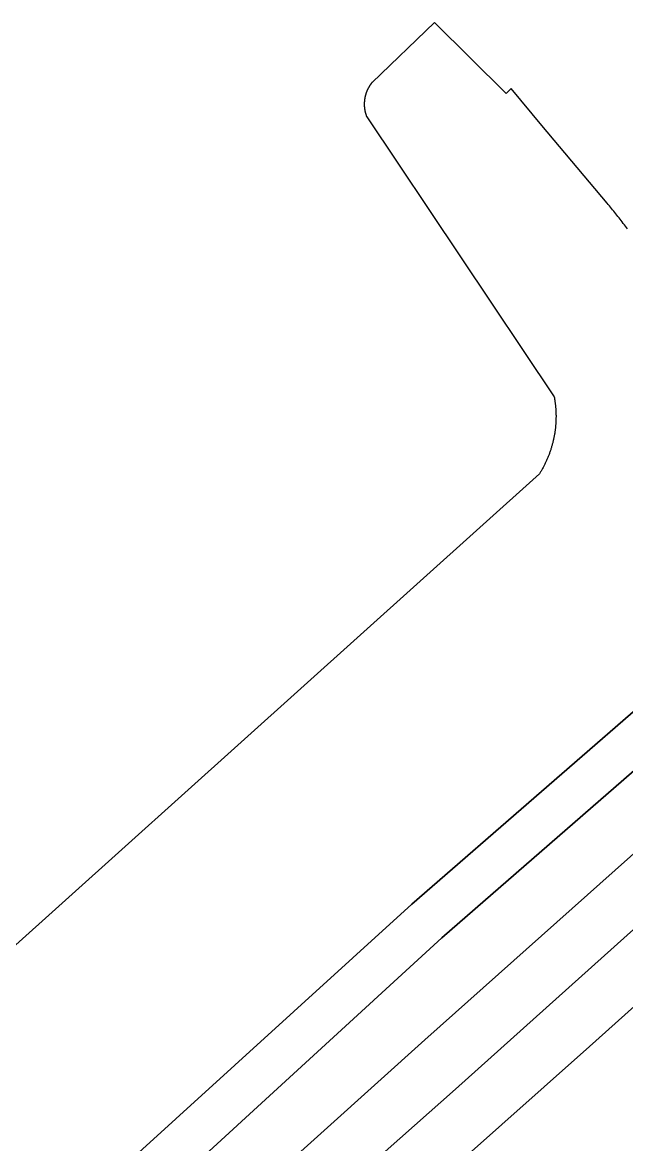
# Model space of a CAD drawing. Header units: metres. Extents: x -127 to 442, y -186 to 462.
# Drawn here: x 288.45 to 315.25, y 278.13 to 327.97 of the extents above; entities that cross this region are included whole.
import ezdxf

# ---------------------------------------------------------------- set-up
doc = ezdxf.new("R2010")
doc.units = ezdxf.units.M

msp = doc.modelspace()

# ---------------------------------------------------------------- linework, layer by layer
at = {"layer": 'road_1', "color": 7}
msp.add_lwpolyline([(326.016, 293.618), (313.612, 282.496), (301.8, 271.982)], dxfattribs=at)
at = {"layer": 'road_5', "color": 3}
msp.add_lwpolyline([(303.37, 276.79), (307.653, 280.597), (324.32, 295.558), (324.667, 295.87), (326.832, 297.813), (326.865, 297.842), (325.209, 299.985), (318.01, 293.244), (306.292, 282.782), (288.881, 267.072)], dxfattribs=at)
at = {"layer": 'terrain_5', "color": 3}
for points in [[(315.29, 318.808), (315.244, 318.868), (315.198, 318.929), (315.151, 318.989), (315.105, 319.049), (315.058, 319.109), (315.011, 319.169), (314.964, 319.229), (314.917, 319.289), (314.869, 319.349), (314.822, 319.408), (314.775, 319.468), (314.727, 319.527), (314.679, 319.586), (314.631, 319.646), (314.583, 319.705), (314.535, 319.764), (314.487, 319.823), (314.439, 319.881), (314.39, 319.94), (314.39, 319.94), (311.49, 323.4), (310.13, 325.042), (309.906, 324.816), (306.725, 327.972), (303.96, 325.31), (303.96, 325.31), (303.958, 325.307), (303.955, 325.304), (303.953, 325.301), (303.95, 325.298), (303.948, 325.295), (303.945, 325.292), (303.943, 325.289), (303.941, 325.286), (303.938, 325.283), (303.936, 325.28), (303.933, 325.277), (303.931, 325.274), (303.929, 325.271), (303.926, 325.268), (303.924, 325.265), (303.922, 325.262), (303.919, 325.259), (303.917, 325.256), (303.915, 325.253), (303.912, 325.249), (303.91, 325.246), (303.908, 325.243), (303.906, 325.24), (303.903, 325.237), (303.901, 325.234), (303.899, 325.231), (303.896, 325.228), (303.894, 325.225), (303.892, 325.221), (303.89, 325.218), (303.888, 325.215), (303.885, 325.212), (303.883, 325.209), (303.881, 325.206), (303.879, 325.202), (303.877, 325.199), (303.874, 325.196), (303.872, 325.193), (303.87, 325.19), (303.868, 325.187), (303.866, 325.183), (303.864, 325.18), (303.862, 325.177), (303.859, 325.174), (303.857, 325.17), (303.855, 325.167), (303.853, 325.164), (303.851, 325.161), (303.849, 325.158), (303.847, 325.154), (303.845, 325.151), (303.843, 325.148), (303.841, 325.144), (303.839, 325.141), (303.837, 325.138), (303.835, 325.135), (303.833, 325.131), (303.831, 325.128), (303.829, 325.125), (303.827, 325.121), (303.825, 325.118), (303.823, 325.115), (303.821, 325.112), (303.819, 325.108), (303.817, 325.105), (303.815, 325.102), (303.813, 325.098), (303.811, 325.095), (303.809, 325.092), (303.807, 325.088), (303.805, 325.085), (303.804, 325.081), (303.802, 325.078), (303.8, 325.075), (303.798, 325.071), (303.796, 325.068), (303.794, 325.065), (303.792, 325.061), (303.791, 325.058), (303.789, 325.054), (303.787, 325.051), (303.785, 325.048), (303.783, 325.044), (303.782, 325.041), (303.78, 325.037), (303.778, 325.034), (303.776, 325.03), (303.775, 325.027), (303.773, 325.024), (303.771, 325.02), (303.769, 325.017), (303.768, 325.013), (303.766, 325.01), (303.764, 325.006), (303.763, 325.003), (303.761, 324.999), (303.759, 324.996), (303.758, 324.992), (303.756, 324.989), (303.756, 324.989), (303.751, 324.978), (303.745, 324.966), (303.74, 324.955), (303.735, 324.943), (303.73, 324.932), (303.725, 324.92), (303.721, 324.908), (303.716, 324.897), (303.712, 324.885), (303.707, 324.873), (303.703, 324.861), (303.698, 324.85), (303.694, 324.838), (303.69, 324.826), (303.686, 324.814), (303.682, 324.802), (303.679, 324.79), (303.675, 324.778), (303.671, 324.766), (303.668, 324.754), (303.665, 324.742), (303.661, 324.73), (303.658, 324.717), (303.655, 324.705), (303.652, 324.693), (303.649, 324.681), (303.647, 324.669), (303.644, 324.656), (303.641, 324.644), (303.639, 324.632), (303.637, 324.619), (303.634, 324.607), (303.632, 324.594), (303.63, 324.582), (303.628, 324.57), (303.626, 324.557), (303.625, 324.545), (303.623, 324.532), (303.621, 324.52), (303.62, 324.507), (303.619, 324.495), (303.618, 324.482), (303.616, 324.47), (303.615, 324.457), (303.615, 324.445), (303.614, 324.432), (303.613, 324.42), (303.612, 324.407), (303.612, 324.395), (303.612, 324.382), (303.611, 324.369), (303.611, 324.357), (303.611, 324.344), (303.611, 324.332), (303.611, 324.319), (303.612, 324.307), (303.612, 324.294), (303.612, 324.281), (303.613, 324.269), (303.614, 324.256), (303.614, 324.244), (303.615, 324.231), (303.616, 324.219), (303.617, 324.206), (303.619, 324.194), (303.62, 324.181), (303.621, 324.169), (303.623, 324.156), (303.624, 324.144), (303.626, 324.131), (303.628, 324.119), (303.63, 324.106), (303.632, 324.094), (303.634, 324.082), (303.636, 324.069), (303.639, 324.057), (303.641, 324.045), (303.643, 324.032), (303.646, 324.02), (303.649, 324.008), (303.652, 323.995), (303.655, 323.983), (303.658, 323.971), (303.661, 323.959), (303.664, 323.947), (303.667, 323.935), (303.671, 323.923), (303.674, 323.91), (303.678, 323.898), (303.682, 323.886), (303.686, 323.874), (303.69, 323.863), (303.694, 323.851), (303.698, 323.839), (303.702, 323.827), (303.706, 323.815), (303.711, 323.803), (303.715, 323.792), (303.72, 323.78), (303.72, 323.78), (312.04, 311.34), (312.04, 311.34), (312.046, 311.305), (312.052, 311.269), (312.058, 311.234), (312.064, 311.198), (312.069, 311.162), (312.074, 311.127), (312.079, 311.091), (312.084, 311.055), (312.088, 311.02), (312.092, 310.984), (312.095, 310.948), (312.099, 310.912), (312.102, 310.876), (312.105, 310.84), (312.108, 310.804), (312.11, 310.768), (312.112, 310.732), (312.114, 310.697), (312.115, 310.661), (312.117, 310.625), (312.118, 310.589), (312.118, 310.553), (312.119, 310.517), (312.119, 310.481), (312.119, 310.445), (312.118, 310.409), (312.118, 310.373), (312.117, 310.337), (312.116, 310.301), (312.114, 310.265), (312.113, 310.229), (312.111, 310.193), (312.108, 310.157), (312.106, 310.121), (312.103, 310.085), (312.1, 310.049), (312.097, 310.013), (312.093, 309.977), (312.089, 309.942), (312.085, 309.906), (312.081, 309.87), (312.076, 309.834), (312.071, 309.799), (312.066, 309.763), (312.06, 309.727), (312.054, 309.692), (312.048, 309.656), (312.042, 309.621), (312.036, 309.585), (312.029, 309.55), (312.022, 309.515), (312.014, 309.48), (312.007, 309.444), (311.999, 309.409), (311.991, 309.374), (311.982, 309.339), (311.974, 309.304), (311.965, 309.269), (311.955, 309.235), (311.946, 309.2), (311.936, 309.165), (311.926, 309.131), (311.916, 309.096), (311.906, 309.062), (311.895, 309.027), (311.884, 308.993), (311.872, 308.959), (311.861, 308.925), (311.849, 308.891), (311.837, 308.857), (311.825, 308.823), (311.812, 308.789), (311.799, 308.755), (311.786, 308.722), (311.773, 308.688), (311.759, 308.655), (311.746, 308.622), (311.732, 308.589), (311.717, 308.556), (311.703, 308.523), (311.688, 308.49), (311.673, 308.457), (311.658, 308.425), (311.642, 308.392), (311.626, 308.36), (311.61, 308.327), (311.594, 308.295), (311.577, 308.263), (311.561, 308.231), (311.544, 308.2), (311.526, 308.168), (311.509, 308.137), (311.491, 308.105), (311.473, 308.074), (311.455, 308.043), (311.437, 308.012), (311.418, 307.981), (311.399, 307.951), (311.38, 307.92), (311.38, 307.92), (277.097, 277.065)], [(256.14, 243.672), (305.718, 288.812), (322.977, 303.821)], [(322.977, 303.821), (305.718, 288.812), (256.14, 243.672)], [(276.79, 259.56), (307.05, 287.32), (321.39, 299.79)], [(321.39, 299.79), (307.05, 287.32), (276.79, 259.56)], [(288.881, 267.072), (306.292, 282.782), (318.01, 293.244)]]:
    msp.add_lwpolyline(points, dxfattribs=at)

doc.saveas('drawing.dxf')
